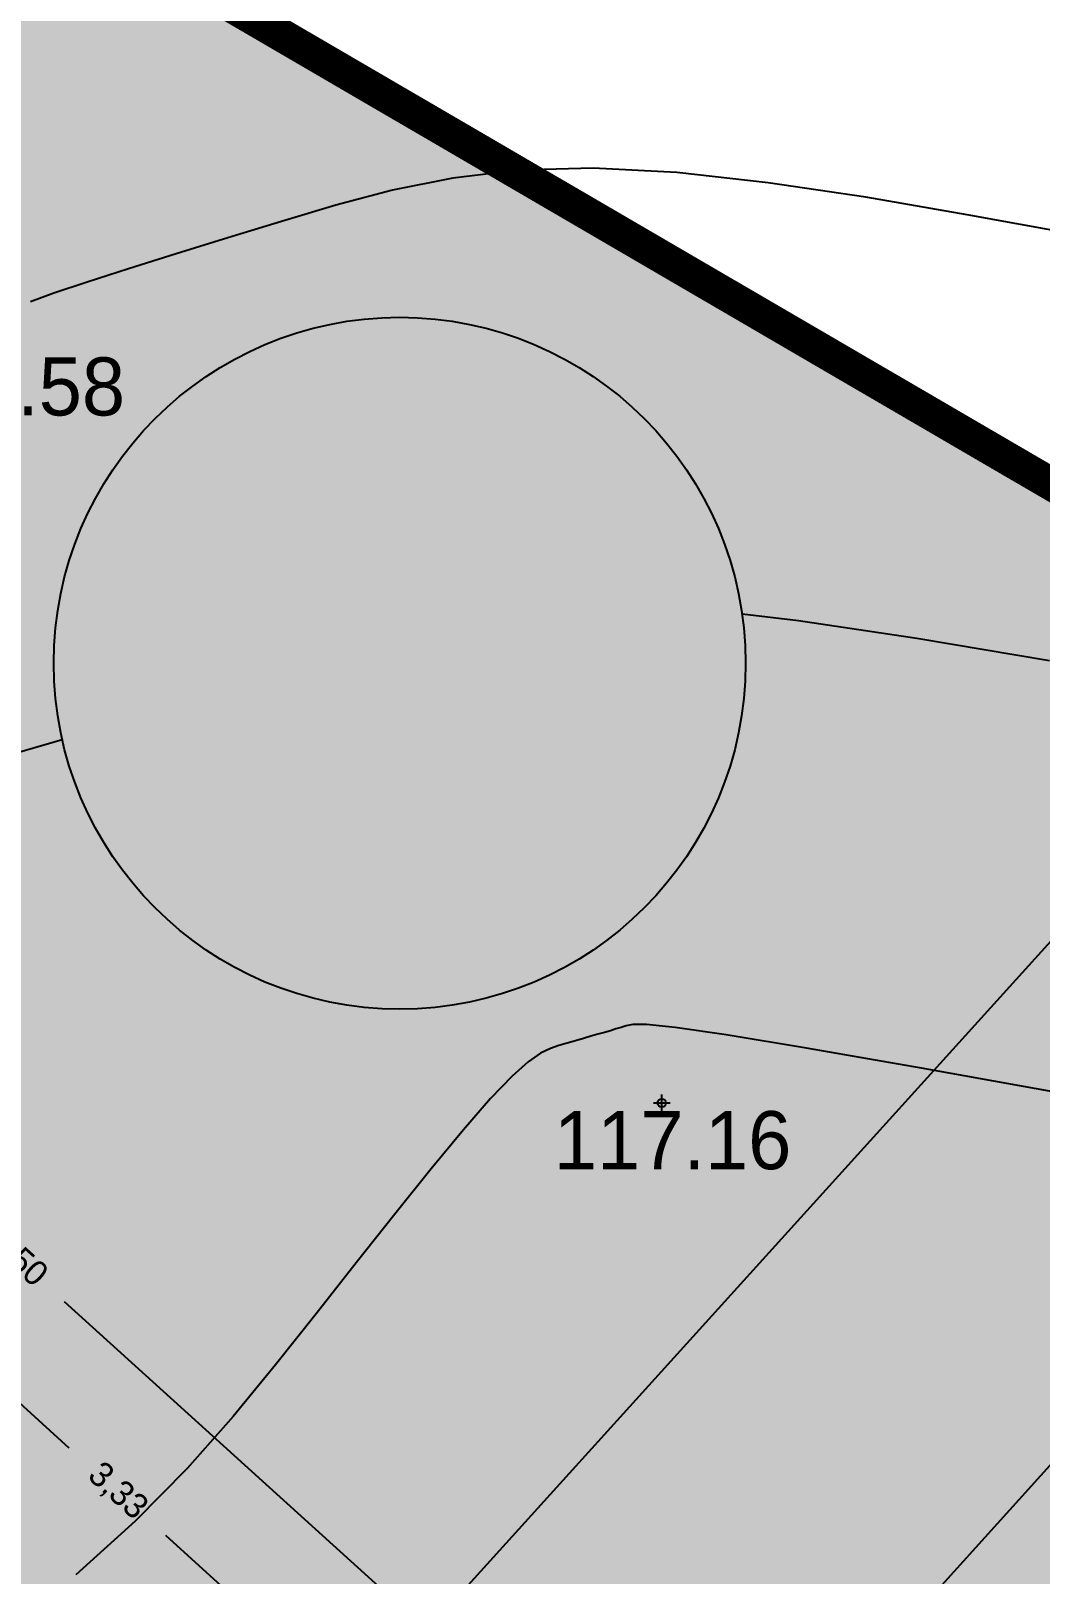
# Model space of a CAD drawing. Extents: x -196763 to -87592, y -65703 to -55832.
# Drawn here: x -87787.8 to -87781.71, y -65584.36 to -65575.05 of the extents above; entities that cross this region are included whole.
import ezdxf
from ezdxf.enums import TextEntityAlignment as Align

# ---------------------------------------------------------------- set-up
doc = ezdxf.new("R2010")
doc.units = 0
doc.header["$MEASUREMENT"] = 0
doc.header["$PDMODE"] = 34
doc.header["$PDSIZE"] = 0.05
doc.linetypes.add('DASHED', pattern=[70, 50, -20])
doc.layers.add('0_Limites_Terreno', color=30, linetype='DASHED', lineweight=35)
for name, color, linetype in [('0_PROP.aux.cotas', 30, 'Continuous'), ('0_PROPfinal', 4, 'Continuous'), ('0_tramas piso0', 7, 'Continuous'), ('CV', 8, 'Continuous'), ('LEVTP_MURO', 1, 'Continuous'), ('POINTS', 2, 'Continuous'), ('Z', 1, 'Continuous')]:
    doc.layers.add(name, color=color, linetype=linetype)
doc.styles.add('creativespace', font='GOTHIC.TTF')
doc.dimstyles.new('creativespace', dxfattribs={"dimtxt": 0.15, "dimasz": 0.05, "dimexe": 0.05, "dimexo": 0.05, "dimgap": 0.2, "dimtad": 0, "dimtoh": 1, "dimzin": 1, "dimtxsty": 'creativespace', "dimblk": 'OBLIQUE', "dimcen": 0, "dimclrd": 251, "dimclre": 256, "dimclrt": 30, "dimazin": 3, "dimtfac": 1, "dimtmove": 0, "dimatfit": 3, "dimldrblk": 'OBLIQUE', "dimfxl": 1, "dimlwd": -1, "dimlwe": -1, "dimarcsym": 0})

# ---------------------------------------------------------------- blocks, each defined once
blk = doc.blocks.new('_Oblique')
at = {"color": 0, "linetype": 'ByBlock', "lineweight": -2}
blk.add_line((-0.5, -0.5), (0.5, 0.5), dxfattribs=at)
blk = doc.blocks.new('*D19')
at = {"layer": '0_PROP.aux.cotas', "transparency": 16777216}
for p, q in [((-87792.9578, -65580.3482), (-87793.1278, -65580.5361)), ((-87787.6544, -65585.1474), (-87787.8244, -65585.3353))]:
    blk.add_line(p, q, dxfattribs=at)
at = {"layer": '0_PROP.aux.cotas', "color": 251, "transparency": 16777216}
for p, q in [((-87793.0943, -65580.499), (-87790.7321, -65582.6366)), ((-87787.7909, -65585.2982), (-87790.1531, -65583.1606))]:
    blk.add_line(p, q, dxfattribs=at)
at = {"layer": 'DEFPOINTS', "color": 0, "transparency": 16777216}
for p in [(-87792.9242, -65580.3111), (-87787.6209, -65585.1103), (-87787.7909, -65585.2982)]:
    blk.add_point(p, dxfattribs=at)
at = {"layer": '0_PROP.aux.cotas', "color": 251, "transparency": 16777216, "xscale": 0.05, "yscale": 0.05, "zscale": 0.05}
for p, rotation in [((-87793.0943, -65580.499), 137.856957847918), ((-87787.7909, -65585.2982), 317.856957847918)]:
    blk.add_blockref('_Oblique', p, dxfattribs=dict(at, rotation=rotation))
at = {"layer": '0_PROP.aux.cotas', "color": 30, "transparency": 16777216, "insert": (-87790.4426, -65582.8986), "char_height": 0.15, "attachment_point": 5, "rotation": 317.85696, "style": 'creativespace'}
blk.add_mtext('7,15', dxfattribs=at)
blk = doc.blocks.new('*D74')
at = {"layer": '0_PROP.aux.cotas', "color": 251, "transparency": 16777216}
for p, q in [((-87788.5114, -65582.7412), (-87787.5693, -65583.5937)), ((-87786.0418, -65584.976), (-87786.9838, -65584.1235))]:
    blk.add_line(p, q, dxfattribs=at)
at = {"layer": 'DEFPOINTS', "color": 0, "transparency": 16777216}
for p in [(-87788.5114, -65582.7412), (-87786.0418, -65584.976), (-87786.0418, -65584.976)]:
    blk.add_point(p, dxfattribs=at)
at = {"layer": '0_PROP.aux.cotas', "color": 251, "transparency": 16777216, "xscale": 0.05, "yscale": 0.05, "zscale": 0.05}
for p, rotation in [((-87788.5114, -65582.7412), 137.856957847918), ((-87786.0418, -65584.976), 317.856957847918)]:
    blk.add_blockref('_Oblique', p, dxfattribs=dict(at, rotation=rotation))
at = {"layer": '0_PROP.aux.cotas', "color": 30, "transparency": 16777216, "insert": (-87787.2766, -65583.8586), "char_height": 0.15, "attachment_point": 5, "rotation": 317.85696, "style": 'creativespace'}
blk.add_mtext('3,33', dxfattribs=at)
blk = doc.blocks.new('*D77')
at = {"layer": '0_PROP.aux.cotas', "color": 251, "transparency": 16777216}
for p, q in [((-87794.4101, -65576.5477), (-87788.2503, -65582.1219)), ((-87781.4348, -65588.2895), (-87787.5946, -65582.7153))]:
    blk.add_line(p, q, dxfattribs=at)
at = {"layer": 'DEFPOINTS', "color": 0, "transparency": 16777216}
for p in [(-87794.4101, -65576.5477), (-87781.4348, -65588.2895), (-87781.4348, -65588.2895)]:
    blk.add_point(p, dxfattribs=at)
at = {"layer": '0_PROP.aux.cotas', "color": 251, "transparency": 16777216, "xscale": 0.05, "yscale": 0.05, "zscale": 0.05}
for p, rotation in [((-87794.4101, -65576.5477), 137.856957847918), ((-87781.4348, -65588.2895), 317.856957847918)]:
    blk.add_blockref('_Oblique', p, dxfattribs=dict(at, rotation=rotation))
at = {"layer": '0_PROP.aux.cotas', "color": 30, "transparency": 16777216, "insert": (-87787.9224, -65582.4186), "char_height": 0.15, "attachment_point": 5, "rotation": 317.85696, "style": 'creativespace'}
blk.add_mtext('17,50', dxfattribs=at)

msp = doc.modelspace()

# ---------------------------------------------------------------- hatches: boundary and pattern name
at = {"layer": '0_tramas piso0', "transparency": 33554536}
h = msp.add_hatch(color=55, dxfattribs=at)
h.dxf.hatch_style = 1
h.paths.add_polyline_path([(-87781.781, -65601.29), (-87775.512, -65593.673), (-87769.826, -65586.055), (-87769.1454, -65585.0749), (-87800.258, -65566.932), (-87824.7643, -65598.8955), (-87820.0634, -65604.2229), (-87804.167, -65587.3303), (-87795.4457, -65577.6922), (-87782.4704, -65589.4339), (-87789.8501, -65597.5891), (-87789.1829, -65598.193), (-87790.5245, -65599.6755), (-87796.2857, -65594.462), (-87810.7711, -65613.9427, 0.026518), (-87799.6487, -65623.3028), (-87798.54, -65622.935), (-87796.168, -65620.22), (-87792.158, -65615.619), (-87787.572, -65608.837)])
h.paths.add_polyline_path([(-87797.2133, -65593.6235), (-87801.4785, -65589.7639), (-87817.7382, -65606.8578), (-87816.632, -65608.1114, 0.002029), (-87815.8696, -65608.9118, 0.008016), (-87812.521, -65612.2792)], flags=17)

# ---------------------------------------------------------------- linework, layer by layer
at = {"layer": '0_Limites_Terreno', "ltscale": 0.02, "const_width": 0.2, "flags": 128}
msp.add_lwpolyline([(-87781.781, -65601.29), (-87775.512, -65593.673), (-87769.826, -65586.055), (-87769.1454, -65585.0749), (-87800.258, -65566.932), (-87824.885, -65599.053), (-87825.775, -65600.168), (-87821.282, -65605.131), (-87819.31, -65607.764), (-87816.323, -65611.177), (-87813.849, -65613.468), (-87811.47, -65615.392), (-87806.577, -65618.912), (-87801.091, -65622.497), (-87799.7874, -65623.3489), (-87798.54, -65622.935), (-87796.168, -65620.22), (-87792.158, -65615.619), (-87787.572, -65608.837)], close=True, dxfattribs=at)
at = {"layer": '0_PROPfinal', "linetype": 'Continuous'}
msp.add_ray((-87789.6396, -65592.5246), (0.67098382, 0.74147199), dxfattribs=at)
msp.add_lwpolyline([(-87776.9732, -65575.3726), (-87791.9602, -65591.934), (-87789.4043, -65594.247), (-87814.2737, -65621.729)], dxfattribs=at)
at = {"layer": 'CV', "linetype": 'Continuous'}
for points in [[(-87781.532, -65576.275, 0), (-87782.154, -65576.162, 0), (-87782.765, -65576.057, 0), (-87783.352, -65575.97, 0), (-87783.903, -65575.908, 0), (-87784.407, -65575.881, 0), (-87784.407, -65575.881, 0), (-87784.854, -65575.894, 0), (-87785.254, -65575.941, 0), (-87785.618, -65576.014, 0), (-87785.958, -65576.104, 0), (-87786.286, -65576.202, 0), (-87786.286, -65576.202, 0), (-87786.61, -65576.302, 0), (-87786.922, -65576.398, 0), (-87787.209, -65576.488, 0), (-87787.458, -65576.568, 0), (-87787.658, -65576.634, 0), (-87787.658, -65576.634, 0), (-87787.799, -65576.686, 0)], [(-87781.658, -65578.851, 0), (-87782.457, -65578.717, 0), (-87783.171, -65578.609, 0), (-87783.5105, -65578.5685, 0)], [(-87787.6077, -65579.3266, 0), (-87787.657, -65579.341, 0), (-87787.878, -65579.406, 0)], [(-87781.556, -65581.462, 0), (-87782.428, -65581.306, 0), (-87783.122, -65581.186, 0), (-87783.122, -65581.186, 0), (-87783.607, -65581.106, 0), (-87783.913, -65581.061, 0), (-87784.086, -65581.043, 0), (-87784.169, -65581.042, 0), (-87784.208, -65581.05, 0), (-87784.208, -65581.05, 0), (-87784.239, -65581.06, 0), (-87784.271, -65581.069, 0), (-87784.304, -65581.08, 0), (-87784.34, -65581.09, 0), (-87784.379, -65581.102, 0), (-87784.379, -65581.102, 0), (-87784.421, -65581.114, 0), (-87784.467, -65581.128, 0), (-87784.515, -65581.142, 0), (-87784.564, -65581.156, 0), (-87784.614, -65581.17, 0), (-87784.614, -65581.17, 0), (-87784.666, -65581.187, 0), (-87784.725, -65581.215, 0), (-87784.799, -65581.267, 0), (-87784.897, -65581.354, 0), (-87785.026, -65581.488, 0), (-87785.026, -65581.488, 0), (-87785.19, -65581.677, 0), (-87785.385, -65581.913, 0), (-87785.603, -65582.185, 0), (-87785.837, -65582.48, 0), (-87786.078, -65582.786, 0), (-87786.078, -65582.786, 0), (-87786.322, -65583.095, 0), (-87786.578, -65583.406, 0), (-87786.856, -65583.719, 0), (-87787.169, -65584.037, 0), (-87787.527, -65584.36, 0)]]:
    msp.add_polyline3d(points, dxfattribs=at)
at = {"layer": 'LEVTP_MURO', "linetype": 'Continuous'}
msp.add_line((-87800.258, -65566.932), (-87769.1454, -65585.0749), dxfattribs=at)
msp.add_circle((-87785.5743, -65578.8654, 117.5824), 2.0851, dxfattribs=at)
at = {"layer": 'POINTS'}
msp.add_point((-87783.994, -65581.515, 117.1613), dxfattribs=at)

# ---------------------------------------------------------------- texts
at = {"layer": 'Z'}
for s, p in [(' 117.58', (-87788.01, -65577.372, 117.582)), (' 117.16', (-87783.994, -65581.915, 117.161))]:
    msp.add_text(s, height=0.35, dxfattribs=at).set_placement(p, align=Align.CENTER)

# ---------------------------------------------------------------- dimensions: what is measured, and where the dimension line sits
at = {"layer": '0_PROP.aux.cotas'}
for base, p1, p2, picture, middle in [((-87781.4348, -65588.2895), (-87794.4101, -65576.5477), (-87781.4348, -65588.2895), '*D77', (-87787.9224, -65582.4186)), ((-87786.0418, -65584.976), (-87788.5114, -65582.7412), (-87786.0418, -65584.976), '*D74', (-87787.2766, -65583.8586))]:
    dim = msp.add_linear_dim(base=base, p1=p1, p2=p2, angle=317.85696, dimstyle='creativespace', dxfattribs=at)
    dim.commit()
    dim.dimension.update_dxf_attribs({"geometry": picture, "text_midpoint": middle})
dim = msp.add_aligned_dim(p1=(-87792.9242, -65580.3111), p2=(-87787.6209, -65585.1103), distance=-0.2534, dimstyle='creativespace', dxfattribs=at)
dim.commit()
dim.dimension.update_dxf_attribs({"geometry": '*D19', "text_midpoint": (-87790.4426, -65582.8986)})

doc.saveas('drawing.dxf')
